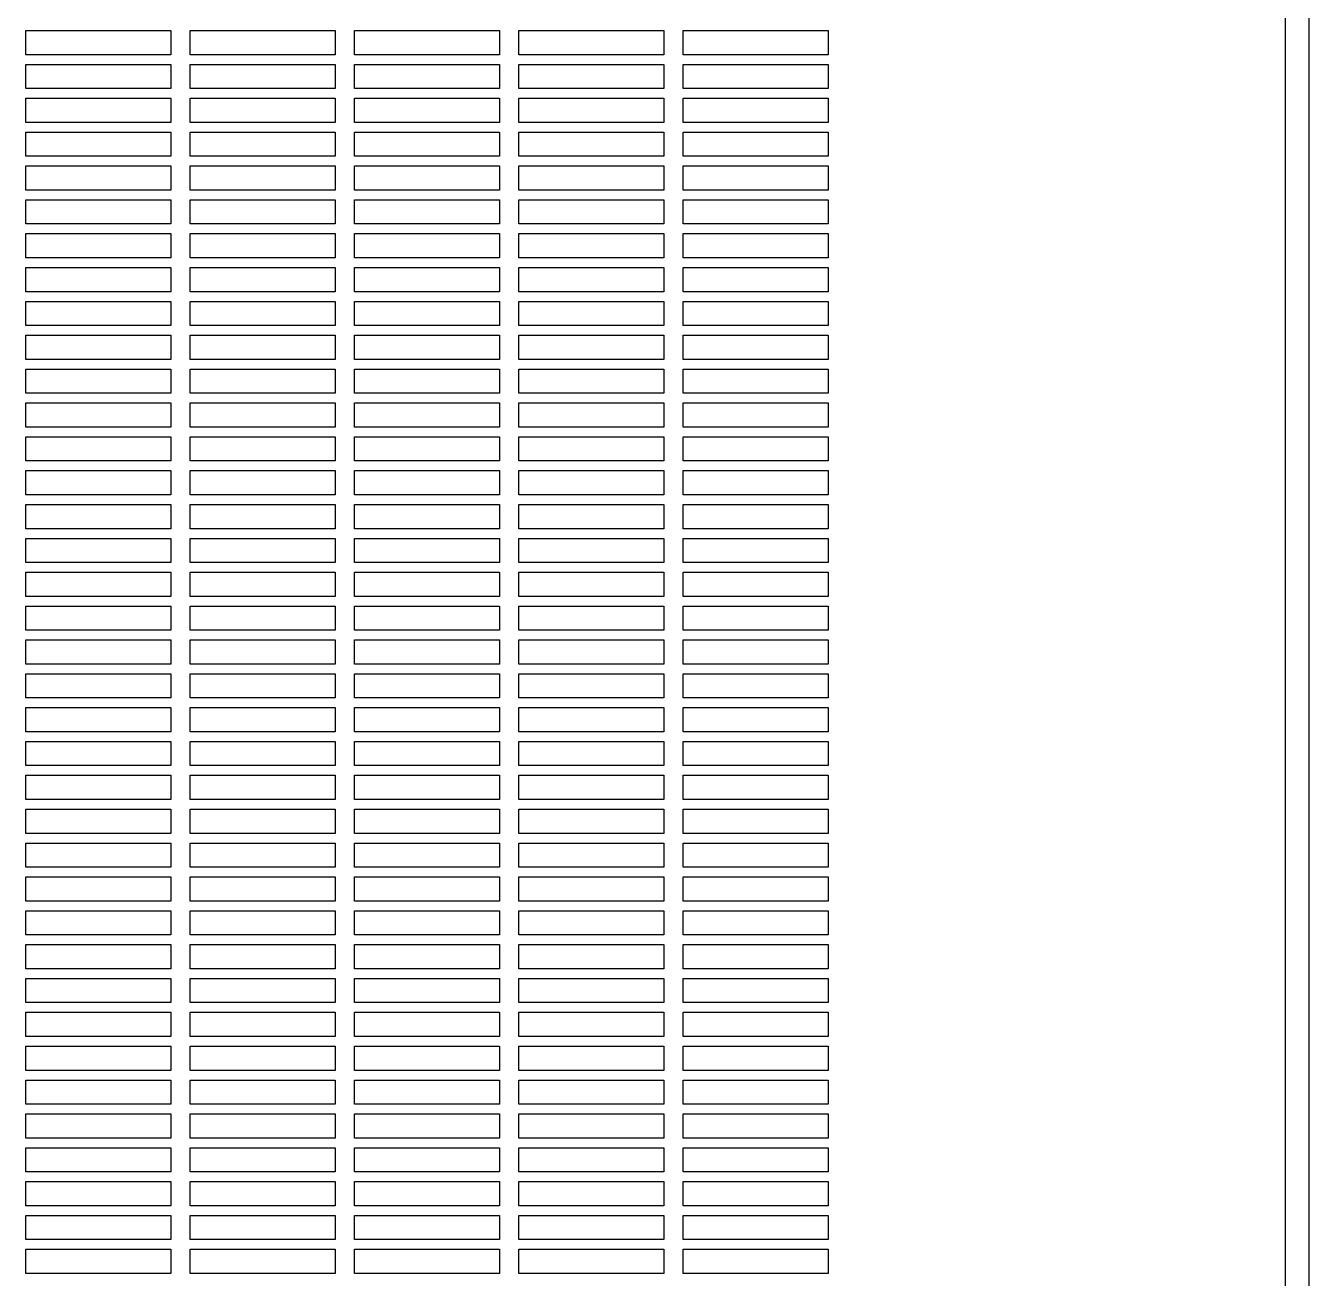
# Model space of a CAD drawing. Header units: millimetres. Extents: x 0 to 100, y -12 to 202.
# Drawn here: x 73.62 to 100.17, y 40.25 to 66.15 of the extents above; entities that cross this region are included whole.
import ezdxf

# ---------------------------------------------------------------- set-up
doc = ezdxf.new("R2010")
doc.units = ezdxf.units.MM
doc.layers.add('4212-62023_1-GJW_0', color=7, linetype='Continuous')
doc.layers.add('4212-94039_0', color=7, linetype='Continuous')

msp = doc.modelspace()

# ---------------------------------------------------------------- linework, layer by layer
at = {"layer": '4212-62023_1-GJW_0', "color": 7, "linetype": 'Continuous'}
for p, q in [((99.67, 199.65), (99.67, 12.15)), ((73.62, 66.05), (76.62, 66.05)), ((73.62, 65.55), (73.62, 66.05)), ((76.62, 66.05), (76.62, 65.55)), ((77.02, 66.05), (80.02, 66.05)), ((77.02, 65.55), (77.02, 66.05)), ((80.02, 66.05), (80.02, 65.55)), ((80.42, 66.05), (83.42, 66.05)), ((80.42, 65.55), (80.42, 66.05)), ((83.42, 66.05), (83.42, 65.55)), ((83.82, 66.05), (86.82, 66.05)), ((83.82, 65.55), (83.82, 66.05)), ((86.82, 66.05), (86.82, 65.55)), ((87.22, 66.05), (90.22, 66.05)), ((87.22, 65.55), (87.22, 66.05)), ((90.22, 66.05), (90.22, 65.55)), ((76.62, 65.55), (73.62, 65.55)), ((73.62, 65.35), (76.62, 65.35)), ((73.62, 64.85), (73.62, 65.35)), ((76.62, 65.35), (76.62, 64.85)), ((80.02, 65.55), (77.02, 65.55)), ((77.02, 65.35), (80.02, 65.35)), ((77.02, 64.85), (77.02, 65.35)), ((80.02, 65.35), (80.02, 64.85)), ((83.42, 65.55), (80.42, 65.55)), ((80.42, 65.35), (83.42, 65.35)), ((80.42, 64.85), (80.42, 65.35)), ((83.42, 65.35), (83.42, 64.85)), ((86.82, 65.55), (83.82, 65.55)), ((83.82, 65.35), (86.82, 65.35)), ((83.82, 64.85), (83.82, 65.35)), ((86.82, 65.35), (86.82, 64.85)), ((90.22, 65.55), (87.22, 65.55)), ((87.22, 65.35), (90.22, 65.35)), ((87.22, 64.85), (87.22, 65.35)), ((90.22, 65.35), (90.22, 64.85)), ((76.62, 64.85), (73.62, 64.85)), ((80.02, 64.85), (77.02, 64.85)), ((83.42, 64.85), (80.42, 64.85)), ((86.82, 64.85), (83.82, 64.85)), ((90.22, 64.85), (87.22, 64.85)), ((73.62, 64.65), (76.62, 64.65)), ((73.62, 64.15), (73.62, 64.65)), ((76.62, 64.65), (76.62, 64.15)), ((77.02, 64.65), (80.02, 64.65)), ((77.02, 64.15), (77.02, 64.65)), ((80.02, 64.65), (80.02, 64.15)), ((80.42, 64.65), (83.42, 64.65)), ((80.42, 64.15), (80.42, 64.65)), ((83.42, 64.65), (83.42, 64.15)), ((83.82, 64.65), (86.82, 64.65)), ((83.82, 64.15), (83.82, 64.65)), ((86.82, 64.65), (86.82, 64.15)), ((87.22, 64.65), (90.22, 64.65)), ((87.22, 64.15), (87.22, 64.65)), ((90.22, 64.65), (90.22, 64.15)), ((76.62, 64.15), (73.62, 64.15)), ((80.02, 64.15), (77.02, 64.15)), ((83.42, 64.15), (80.42, 64.15)), ((86.82, 64.15), (83.82, 64.15)), ((90.22, 64.15), (87.22, 64.15)), ((73.62, 63.95), (76.62, 63.95)), ((73.62, 63.45), (73.62, 63.95)), ((76.62, 63.95), (76.62, 63.45)), ((77.02, 63.95), (80.02, 63.95)), ((77.02, 63.45), (77.02, 63.95)), ((80.02, 63.95), (80.02, 63.45)), ((80.42, 63.95), (83.42, 63.95)), ((80.42, 63.45), (80.42, 63.95)), ((83.42, 63.95), (83.42, 63.45)), ((83.82, 63.95), (86.82, 63.95)), ((83.82, 63.45), (83.82, 63.95)), ((86.82, 63.95), (86.82, 63.45)), ((87.22, 63.95), (90.22, 63.95)), ((87.22, 63.45), (87.22, 63.95)), ((90.22, 63.95), (90.22, 63.45)), ((76.62, 63.45), (73.62, 63.45)), ((73.62, 63.25), (76.62, 63.25)), ((73.62, 62.75), (73.62, 63.25)), ((76.62, 63.25), (76.62, 62.75)), ((80.02, 63.45), (77.02, 63.45)), ((77.02, 63.25), (80.02, 63.25)), ((77.02, 62.75), (77.02, 63.25)), ((80.02, 63.25), (80.02, 62.75)), ((83.42, 63.45), (80.42, 63.45)), ((80.42, 63.25), (83.42, 63.25)), ((80.42, 62.75), (80.42, 63.25)), ((83.42, 63.25), (83.42, 62.75)), ((86.82, 63.45), (83.82, 63.45)), ((83.82, 63.25), (86.82, 63.25)), ((83.82, 62.75), (83.82, 63.25)), ((86.82, 63.25), (86.82, 62.75)), ((90.22, 63.45), (87.22, 63.45)), ((87.22, 63.25), (90.22, 63.25)), ((87.22, 62.75), (87.22, 63.25)), ((90.22, 63.25), (90.22, 62.75)), ((76.62, 62.75), (73.62, 62.75)), ((80.02, 62.75), (77.02, 62.75)), ((83.42, 62.75), (80.42, 62.75)), ((86.82, 62.75), (83.82, 62.75)), ((90.22, 62.75), (87.22, 62.75)), ((73.62, 62.55), (76.62, 62.55)), ((73.62, 62.05), (73.62, 62.55)), ((76.62, 62.55), (76.62, 62.05)), ((77.02, 62.55), (80.02, 62.55)), ((77.02, 62.05), (77.02, 62.55)), ((80.02, 62.55), (80.02, 62.05)), ((80.42, 62.55), (83.42, 62.55)), ((80.42, 62.05), (80.42, 62.55)), ((83.42, 62.55), (83.42, 62.05)), ((83.82, 62.55), (86.82, 62.55)), ((83.82, 62.05), (83.82, 62.55)), ((86.82, 62.55), (86.82, 62.05)), ((87.22, 62.55), (90.22, 62.55)), ((87.22, 62.05), (87.22, 62.55)), ((90.22, 62.55), (90.22, 62.05)), ((76.62, 62.05), (73.62, 62.05)), ((80.02, 62.05), (77.02, 62.05)), ((83.42, 62.05), (80.42, 62.05)), ((86.82, 62.05), (83.82, 62.05)), ((90.22, 62.05), (87.22, 62.05)), ((73.62, 61.85), (76.62, 61.85)), ((73.62, 61.35), (73.62, 61.85)), ((76.62, 61.85), (76.62, 61.35)), ((77.02, 61.85), (80.02, 61.85)), ((77.02, 61.35), (77.02, 61.85)), ((80.02, 61.85), (80.02, 61.35)), ((80.42, 61.85), (83.42, 61.85)), ((80.42, 61.35), (80.42, 61.85)), ((83.42, 61.85), (83.42, 61.35)), ((83.82, 61.85), (86.82, 61.85)), ((83.82, 61.35), (83.82, 61.85)), ((86.82, 61.85), (86.82, 61.35)), ((87.22, 61.85), (90.22, 61.85)), ((87.22, 61.35), (87.22, 61.85)), ((90.22, 61.85), (90.22, 61.35)), ((76.62, 61.35), (73.62, 61.35)), ((80.02, 61.35), (77.02, 61.35)), ((83.42, 61.35), (80.42, 61.35)), ((86.82, 61.35), (83.82, 61.35)), ((90.22, 61.35), (87.22, 61.35)), ((73.62, 61.15), (76.62, 61.15)), ((73.62, 60.65), (73.62, 61.15)), ((76.62, 61.15), (76.62, 60.65)), ((77.02, 61.15), (80.02, 61.15)), ((77.02, 60.65), (77.02, 61.15)), ((80.02, 61.15), (80.02, 60.65)), ((80.42, 61.15), (83.42, 61.15)), ((80.42, 60.65), (80.42, 61.15)), ((83.42, 61.15), (83.42, 60.65)), ((83.82, 61.15), (86.82, 61.15)), ((83.82, 60.65), (83.82, 61.15)), ((86.82, 61.15), (86.82, 60.65)), ((87.22, 61.15), (90.22, 61.15)), ((87.22, 60.65), (87.22, 61.15)), ((90.22, 61.15), (90.22, 60.65)), ((76.62, 60.65), (73.62, 60.65)), ((80.02, 60.65), (77.02, 60.65)), ((83.42, 60.65), (80.42, 60.65)), ((86.82, 60.65), (83.82, 60.65)), ((90.22, 60.65), (87.22, 60.65)), ((73.62, 60.45), (76.62, 60.45)), ((73.62, 59.95), (73.62, 60.45)), ((76.62, 60.45), (76.62, 59.95)), ((77.02, 60.45), (80.02, 60.45)), ((77.02, 59.95), (77.02, 60.45)), ((80.02, 60.45), (80.02, 59.95)), ((80.42, 60.45), (83.42, 60.45)), ((80.42, 59.95), (80.42, 60.45)), ((83.42, 60.45), (83.42, 59.95)), ((83.82, 60.45), (86.82, 60.45)), ((83.82, 59.95), (83.82, 60.45)), ((86.82, 60.45), (86.82, 59.95)), ((87.22, 60.45), (90.22, 60.45)), ((87.22, 59.95), (87.22, 60.45)), ((90.22, 60.45), (90.22, 59.95)), ((76.62, 59.95), (73.62, 59.95)), ((73.62, 59.75), (76.62, 59.75)), ((73.62, 59.25), (73.62, 59.75)), ((76.62, 59.75), (76.62, 59.25)), ((80.02, 59.95), (77.02, 59.95)), ((77.02, 59.75), (80.02, 59.75)), ((77.02, 59.25), (77.02, 59.75)), ((80.02, 59.75), (80.02, 59.25)), ((83.42, 59.95), (80.42, 59.95)), ((80.42, 59.75), (83.42, 59.75)), ((80.42, 59.25), (80.42, 59.75)), ((83.42, 59.75), (83.42, 59.25)), ((86.82, 59.95), (83.82, 59.95)), ((83.82, 59.75), (86.82, 59.75)), ((83.82, 59.25), (83.82, 59.75)), ((86.82, 59.75), (86.82, 59.25)), ((90.22, 59.95), (87.22, 59.95)), ((87.22, 59.75), (90.22, 59.75)), ((87.22, 59.25), (87.22, 59.75)), ((90.22, 59.75), (90.22, 59.25)), ((76.62, 59.25), (73.62, 59.25)), ((80.02, 59.25), (77.02, 59.25)), ((83.42, 59.25), (80.42, 59.25)), ((86.82, 59.25), (83.82, 59.25)), ((90.22, 59.25), (87.22, 59.25)), ((73.62, 59.05), (76.62, 59.05)), ((73.62, 58.55), (73.62, 59.05)), ((76.62, 59.05), (76.62, 58.55)), ((77.02, 59.05), (80.02, 59.05)), ((77.02, 58.55), (77.02, 59.05)), ((80.02, 59.05), (80.02, 58.55)), ((80.42, 59.05), (83.42, 59.05)), ((80.42, 58.55), (80.42, 59.05)), ((83.42, 59.05), (83.42, 58.55)), ((83.82, 59.05), (86.82, 59.05)), ((83.82, 58.55), (83.82, 59.05)), ((86.82, 59.05), (86.82, 58.55)), ((87.22, 59.05), (90.22, 59.05)), ((87.22, 58.55), (87.22, 59.05)), ((90.22, 59.05), (90.22, 58.55)), ((76.62, 58.55), (73.62, 58.55)), ((80.02, 58.55), (77.02, 58.55)), ((83.42, 58.55), (80.42, 58.55)), ((86.82, 58.55), (83.82, 58.55)), ((90.22, 58.55), (87.22, 58.55)), ((73.62, 58.35), (76.62, 58.35)), ((73.62, 57.85), (73.62, 58.35)), ((76.62, 58.35), (76.62, 57.85)), ((77.02, 58.35), (80.02, 58.35)), ((77.02, 57.85), (77.02, 58.35)), ((80.02, 58.35), (80.02, 57.85)), ((80.42, 58.35), (83.42, 58.35)), ((80.42, 57.85), (80.42, 58.35)), ((83.42, 58.35), (83.42, 57.85)), ((83.82, 58.35), (86.82, 58.35)), ((83.82, 57.85), (83.82, 58.35)), ((86.82, 58.35), (86.82, 57.85)), ((87.22, 58.35), (90.22, 58.35)), ((87.22, 57.85), (87.22, 58.35)), ((90.22, 58.35), (90.22, 57.85)), ((76.62, 57.85), (73.62, 57.85)), ((73.62, 57.65), (76.62, 57.65)), ((73.62, 57.15), (73.62, 57.65)), ((76.62, 57.65), (76.62, 57.15)), ((80.02, 57.85), (77.02, 57.85)), ((77.02, 57.65), (80.02, 57.65)), ((77.02, 57.15), (77.02, 57.65)), ((80.02, 57.65), (80.02, 57.15)), ((83.42, 57.85), (80.42, 57.85)), ((80.42, 57.65), (83.42, 57.65)), ((80.42, 57.15), (80.42, 57.65)), ((83.42, 57.65), (83.42, 57.15)), ((86.82, 57.85), (83.82, 57.85)), ((83.82, 57.65), (86.82, 57.65)), ((83.82, 57.15), (83.82, 57.65)), ((86.82, 57.65), (86.82, 57.15)), ((90.22, 57.85), (87.22, 57.85)), ((87.22, 57.65), (90.22, 57.65)), ((87.22, 57.15), (87.22, 57.65)), ((90.22, 57.65), (90.22, 57.15)), ((76.62, 57.15), (73.62, 57.15)), ((80.02, 57.15), (77.02, 57.15)), ((83.42, 57.15), (80.42, 57.15)), ((86.82, 57.15), (83.82, 57.15)), ((90.22, 57.15), (87.22, 57.15)), ((73.62, 56.95), (76.62, 56.95)), ((73.62, 56.45), (73.62, 56.95)), ((76.62, 56.95), (76.62, 56.45)), ((77.02, 56.95), (80.02, 56.95)), ((77.02, 56.45), (77.02, 56.95)), ((80.02, 56.95), (80.02, 56.45)), ((80.42, 56.95), (83.42, 56.95)), ((80.42, 56.45), (80.42, 56.95)), ((83.42, 56.95), (83.42, 56.45)), ((83.82, 56.95), (86.82, 56.95)), ((83.82, 56.45), (83.82, 56.95)), ((86.82, 56.95), (86.82, 56.45)), ((87.22, 56.95), (90.22, 56.95)), ((87.22, 56.45), (87.22, 56.95)), ((90.22, 56.95), (90.22, 56.45)), ((76.62, 56.45), (73.62, 56.45)), ((80.02, 56.45), (77.02, 56.45)), ((83.42, 56.45), (80.42, 56.45)), ((86.82, 56.45), (83.82, 56.45)), ((90.22, 56.45), (87.22, 56.45)), ((73.62, 56.25), (76.62, 56.25)), ((73.62, 55.75), (73.62, 56.25)), ((76.62, 56.25), (76.62, 55.75)), ((77.02, 56.25), (80.02, 56.25)), ((77.02, 55.75), (77.02, 56.25)), ((80.02, 56.25), (80.02, 55.75)), ((80.42, 56.25), (83.42, 56.25)), ((80.42, 55.75), (80.42, 56.25)), ((83.42, 56.25), (83.42, 55.75)), ((83.82, 56.25), (86.82, 56.25)), ((83.82, 55.75), (83.82, 56.25)), ((86.82, 56.25), (86.82, 55.75)), ((87.22, 56.25), (90.22, 56.25)), ((87.22, 55.75), (87.22, 56.25)), ((90.22, 56.25), (90.22, 55.75)), ((76.62, 55.75), (73.62, 55.75)), ((73.62, 55.55), (76.62, 55.55)), ((73.62, 55.05), (73.62, 55.55)), ((76.62, 55.55), (76.62, 55.05)), ((80.02, 55.75), (77.02, 55.75)), ((77.02, 55.55), (80.02, 55.55)), ((77.02, 55.05), (77.02, 55.55)), ((80.02, 55.55), (80.02, 55.05)), ((83.42, 55.75), (80.42, 55.75)), ((80.42, 55.55), (83.42, 55.55)), ((80.42, 55.05), (80.42, 55.55)), ((83.42, 55.55), (83.42, 55.05)), ((86.82, 55.75), (83.82, 55.75)), ((83.82, 55.55), (86.82, 55.55)), ((83.82, 55.05), (83.82, 55.55)), ((86.82, 55.55), (86.82, 55.05)), ((90.22, 55.75), (87.22, 55.75)), ((87.22, 55.55), (90.22, 55.55)), ((87.22, 55.05), (87.22, 55.55)), ((90.22, 55.55), (90.22, 55.05)), ((76.62, 55.05), (73.62, 55.05)), ((80.02, 55.05), (77.02, 55.05)), ((83.42, 55.05), (80.42, 55.05)), ((86.82, 55.05), (83.82, 55.05)), ((90.22, 55.05), (87.22, 55.05)), ((73.62, 54.85), (76.62, 54.85)), ((73.62, 54.35), (73.62, 54.85)), ((76.62, 54.85), (76.62, 54.35)), ((77.02, 54.85), (80.02, 54.85)), ((77.02, 54.35), (77.02, 54.85)), ((80.02, 54.85), (80.02, 54.35)), ((80.42, 54.85), (83.42, 54.85)), ((80.42, 54.35), (80.42, 54.85)), ((83.42, 54.85), (83.42, 54.35)), ((83.82, 54.85), (86.82, 54.85)), ((83.82, 54.35), (83.82, 54.85)), ((86.82, 54.85), (86.82, 54.35)), ((87.22, 54.85), (90.22, 54.85)), ((87.22, 54.35), (87.22, 54.85)), ((90.22, 54.85), (90.22, 54.35)), ((76.62, 54.35), (73.62, 54.35)), ((80.02, 54.35), (77.02, 54.35)), ((83.42, 54.35), (80.42, 54.35)), ((86.82, 54.35), (83.82, 54.35)), ((90.22, 54.35), (87.22, 54.35)), ((73.62, 54.15), (76.62, 54.15)), ((73.62, 53.65), (73.62, 54.15)), ((76.62, 54.15), (76.62, 53.65)), ((77.02, 54.15), (80.02, 54.15)), ((77.02, 53.65), (77.02, 54.15)), ((80.02, 54.15), (80.02, 53.65)), ((80.42, 54.15), (83.42, 54.15)), ((80.42, 53.65), (80.42, 54.15)), ((83.42, 54.15), (83.42, 53.65)), ((83.82, 54.15), (86.82, 54.15)), ((83.82, 53.65), (83.82, 54.15)), ((86.82, 54.15), (86.82, 53.65)), ((87.22, 54.15), (90.22, 54.15)), ((87.22, 53.65), (87.22, 54.15)), ((90.22, 54.15), (90.22, 53.65)), ((76.62, 53.65), (73.62, 53.65)), ((80.02, 53.65), (77.02, 53.65)), ((83.42, 53.65), (80.42, 53.65)), ((86.82, 53.65), (83.82, 53.65)), ((90.22, 53.65), (87.22, 53.65)), ((73.62, 53.45), (76.62, 53.45)), ((73.62, 52.95), (73.62, 53.45)), ((76.62, 53.45), (76.62, 52.95)), ((77.02, 53.45), (80.02, 53.45)), ((77.02, 52.95), (77.02, 53.45)), ((80.02, 53.45), (80.02, 52.95)), ((80.42, 53.45), (83.42, 53.45)), ((80.42, 52.95), (80.42, 53.45)), ((83.42, 53.45), (83.42, 52.95)), ((83.82, 53.45), (86.82, 53.45)), ((83.82, 52.95), (83.82, 53.45)), ((86.82, 53.45), (86.82, 52.95)), ((87.22, 53.45), (90.22, 53.45)), ((87.22, 52.95), (87.22, 53.45)), ((90.22, 53.45), (90.22, 52.95)), ((76.62, 52.95), (73.62, 52.95)), ((80.02, 52.95), (77.02, 52.95)), ((83.42, 52.95), (80.42, 52.95)), ((86.82, 52.95), (83.82, 52.95)), ((90.22, 52.95), (87.22, 52.95)), ((73.62, 52.75), (76.62, 52.75)), ((73.62, 52.25), (73.62, 52.75)), ((76.62, 52.75), (76.62, 52.25)), ((77.02, 52.75), (80.02, 52.75)), ((77.02, 52.25), (77.02, 52.75)), ((80.02, 52.75), (80.02, 52.25)), ((80.42, 52.75), (83.42, 52.75)), ((80.42, 52.25), (80.42, 52.75)), ((83.42, 52.75), (83.42, 52.25)), ((83.82, 52.75), (86.82, 52.75)), ((83.82, 52.25), (83.82, 52.75)), ((86.82, 52.75), (86.82, 52.25)), ((87.22, 52.75), (90.22, 52.75)), ((87.22, 52.25), (87.22, 52.75)), ((90.22, 52.75), (90.22, 52.25)), ((76.62, 52.25), (73.62, 52.25)), ((73.62, 52.05), (76.62, 52.05)), ((73.62, 51.55), (73.62, 52.05)), ((76.62, 52.05), (76.62, 51.55)), ((80.02, 52.25), (77.02, 52.25)), ((77.02, 52.05), (80.02, 52.05)), ((77.02, 51.55), (77.02, 52.05)), ((80.02, 52.05), (80.02, 51.55)), ((83.42, 52.25), (80.42, 52.25)), ((80.42, 52.05), (83.42, 52.05)), ((80.42, 51.55), (80.42, 52.05)), ((83.42, 52.05), (83.42, 51.55)), ((86.82, 52.25), (83.82, 52.25)), ((83.82, 52.05), (86.82, 52.05)), ((83.82, 51.55), (83.82, 52.05)), ((86.82, 52.05), (86.82, 51.55)), ((90.22, 52.25), (87.22, 52.25)), ((87.22, 52.05), (90.22, 52.05)), ((87.22, 51.55), (87.22, 52.05)), ((90.22, 52.05), (90.22, 51.55)), ((76.62, 51.55), (73.62, 51.55)), ((80.02, 51.55), (77.02, 51.55)), ((83.42, 51.55), (80.42, 51.55)), ((86.82, 51.55), (83.82, 51.55)), ((90.22, 51.55), (87.22, 51.55)), ((73.62, 51.35), (76.62, 51.35)), ((73.62, 50.85), (73.62, 51.35)), ((76.62, 51.35), (76.62, 50.85)), ((77.02, 51.35), (80.02, 51.35)), ((77.02, 50.85), (77.02, 51.35)), ((80.02, 51.35), (80.02, 50.85)), ((80.42, 51.35), (83.42, 51.35)), ((80.42, 50.85), (80.42, 51.35)), ((83.42, 51.35), (83.42, 50.85)), ((83.82, 51.35), (86.82, 51.35)), ((83.82, 50.85), (83.82, 51.35)), ((86.82, 51.35), (86.82, 50.85)), ((87.22, 51.35), (90.22, 51.35)), ((87.22, 50.85), (87.22, 51.35)), ((90.22, 51.35), (90.22, 50.85)), ((76.62, 50.85), (73.62, 50.85)), ((80.02, 50.85), (77.02, 50.85)), ((83.42, 50.85), (80.42, 50.85)), ((86.82, 50.85), (83.82, 50.85)), ((90.22, 50.85), (87.22, 50.85)), ((73.62, 50.65), (76.62, 50.65)), ((73.62, 50.15), (73.62, 50.65)), ((76.62, 50.65), (76.62, 50.15)), ((77.02, 50.65), (80.02, 50.65)), ((77.02, 50.15), (77.02, 50.65)), ((80.02, 50.65), (80.02, 50.15)), ((80.42, 50.65), (83.42, 50.65)), ((80.42, 50.15), (80.42, 50.65)), ((83.42, 50.65), (83.42, 50.15)), ((83.82, 50.65), (86.82, 50.65)), ((83.82, 50.15), (83.82, 50.65)), ((86.82, 50.65), (86.82, 50.15)), ((87.22, 50.65), (90.22, 50.65)), ((87.22, 50.15), (87.22, 50.65)), ((90.22, 50.65), (90.22, 50.15)), ((76.62, 50.15), (73.62, 50.15)), ((73.62, 49.95), (76.62, 49.95)), ((73.62, 49.45), (73.62, 49.95)), ((76.62, 49.95), (76.62, 49.45)), ((80.02, 50.15), (77.02, 50.15)), ((77.02, 49.95), (80.02, 49.95)), ((77.02, 49.45), (77.02, 49.95)), ((80.02, 49.95), (80.02, 49.45)), ((83.42, 50.15), (80.42, 50.15)), ((80.42, 49.95), (83.42, 49.95)), ((80.42, 49.45), (80.42, 49.95)), ((83.42, 49.95), (83.42, 49.45)), ((86.82, 50.15), (83.82, 50.15)), ((83.82, 49.95), (86.82, 49.95)), ((83.82, 49.45), (83.82, 49.95)), ((86.82, 49.95), (86.82, 49.45)), ((90.22, 50.15), (87.22, 50.15)), ((87.22, 49.95), (90.22, 49.95)), ((87.22, 49.45), (87.22, 49.95)), ((90.22, 49.95), (90.22, 49.45)), ((76.62, 49.45), (73.62, 49.45)), ((80.02, 49.45), (77.02, 49.45)), ((83.42, 49.45), (80.42, 49.45)), ((86.82, 49.45), (83.82, 49.45)), ((90.22, 49.45), (87.22, 49.45)), ((73.62, 49.25), (76.62, 49.25)), ((73.62, 48.75), (73.62, 49.25)), ((76.62, 49.25), (76.62, 48.75)), ((77.02, 49.25), (80.02, 49.25)), ((77.02, 48.75), (77.02, 49.25)), ((80.02, 49.25), (80.02, 48.75)), ((80.42, 49.25), (83.42, 49.25)), ((80.42, 48.75), (80.42, 49.25)), ((83.42, 49.25), (83.42, 48.75)), ((83.82, 49.25), (86.82, 49.25)), ((83.82, 48.75), (83.82, 49.25)), ((86.82, 49.25), (86.82, 48.75)), ((87.22, 49.25), (90.22, 49.25)), ((87.22, 48.75), (87.22, 49.25)), ((90.22, 49.25), (90.22, 48.75)), ((76.62, 48.75), (73.62, 48.75)), ((80.02, 48.75), (77.02, 48.75)), ((83.42, 48.75), (80.42, 48.75)), ((86.82, 48.75), (83.82, 48.75)), ((90.22, 48.75), (87.22, 48.75)), ((73.62, 48.55), (76.62, 48.55)), ((73.62, 48.05), (73.62, 48.55)), ((76.62, 48.55), (76.62, 48.05)), ((77.02, 48.55), (80.02, 48.55)), ((77.02, 48.05), (77.02, 48.55)), ((80.02, 48.55), (80.02, 48.05)), ((80.42, 48.55), (83.42, 48.55)), ((80.42, 48.05), (80.42, 48.55)), ((83.42, 48.55), (83.42, 48.05)), ((83.82, 48.55), (86.82, 48.55)), ((83.82, 48.05), (83.82, 48.55)), ((86.82, 48.55), (86.82, 48.05)), ((87.22, 48.55), (90.22, 48.55)), ((87.22, 48.05), (87.22, 48.55)), ((90.22, 48.55), (90.22, 48.05)), ((76.62, 48.05), (73.62, 48.05)), ((73.62, 47.85), (76.62, 47.85)), ((73.62, 47.35), (73.62, 47.85)), ((76.62, 47.85), (76.62, 47.35)), ((80.02, 48.05), (77.02, 48.05)), ((77.02, 47.85), (80.02, 47.85)), ((77.02, 47.35), (77.02, 47.85)), ((80.02, 47.85), (80.02, 47.35)), ((83.42, 48.05), (80.42, 48.05)), ((80.42, 47.85), (83.42, 47.85)), ((80.42, 47.35), (80.42, 47.85)), ((83.42, 47.85), (83.42, 47.35)), ((86.82, 48.05), (83.82, 48.05)), ((83.82, 47.85), (86.82, 47.85)), ((83.82, 47.35), (83.82, 47.85)), ((86.82, 47.85), (86.82, 47.35)), ((90.22, 48.05), (87.22, 48.05)), ((87.22, 47.85), (90.22, 47.85)), ((87.22, 47.35), (87.22, 47.85)), ((90.22, 47.85), (90.22, 47.35)), ((76.62, 47.35), (73.62, 47.35)), ((80.02, 47.35), (77.02, 47.35)), ((83.42, 47.35), (80.42, 47.35)), ((86.82, 47.35), (83.82, 47.35)), ((90.22, 47.35), (87.22, 47.35)), ((73.62, 47.15), (76.62, 47.15)), ((73.62, 46.65), (73.62, 47.15)), ((76.62, 47.15), (76.62, 46.65)), ((77.02, 47.15), (80.02, 47.15)), ((77.02, 46.65), (77.02, 47.15)), ((80.02, 47.15), (80.02, 46.65)), ((80.42, 47.15), (83.42, 47.15)), ((80.42, 46.65), (80.42, 47.15)), ((83.42, 47.15), (83.42, 46.65)), ((83.82, 47.15), (86.82, 47.15)), ((83.82, 46.65), (83.82, 47.15)), ((86.82, 47.15), (86.82, 46.65)), ((87.22, 47.15), (90.22, 47.15)), ((87.22, 46.65), (87.22, 47.15)), ((90.22, 47.15), (90.22, 46.65)), ((76.62, 46.65), (73.62, 46.65)), ((80.02, 46.65), (77.02, 46.65)), ((83.42, 46.65), (80.42, 46.65)), ((86.82, 46.65), (83.82, 46.65)), ((90.22, 46.65), (87.22, 46.65)), ((73.62, 46.45), (76.62, 46.45)), ((73.62, 45.95), (73.62, 46.45)), ((76.62, 46.45), (76.62, 45.95)), ((77.02, 46.45), (80.02, 46.45)), ((77.02, 45.95), (77.02, 46.45)), ((80.02, 46.45), (80.02, 45.95)), ((80.42, 46.45), (83.42, 46.45)), ((80.42, 45.95), (80.42, 46.45)), ((83.42, 46.45), (83.42, 45.95)), ((83.82, 46.45), (86.82, 46.45)), ((83.82, 45.95), (83.82, 46.45)), ((86.82, 46.45), (86.82, 45.95)), ((87.22, 46.45), (90.22, 46.45)), ((87.22, 45.95), (87.22, 46.45)), ((90.22, 46.45), (90.22, 45.95)), ((76.62, 45.95), (73.62, 45.95)), ((80.02, 45.95), (77.02, 45.95)), ((83.42, 45.95), (80.42, 45.95)), ((86.82, 45.95), (83.82, 45.95)), ((90.22, 45.95), (87.22, 45.95)), ((73.62, 45.75), (76.62, 45.75)), ((73.62, 45.25), (73.62, 45.75)), ((76.62, 45.75), (76.62, 45.25)), ((77.02, 45.75), (80.02, 45.75)), ((77.02, 45.25), (77.02, 45.75)), ((80.02, 45.75), (80.02, 45.25)), ((80.42, 45.75), (83.42, 45.75)), ((80.42, 45.25), (80.42, 45.75)), ((83.42, 45.75), (83.42, 45.25)), ((83.82, 45.75), (86.82, 45.75)), ((83.82, 45.25), (83.82, 45.75)), ((86.82, 45.75), (86.82, 45.25)), ((87.22, 45.75), (90.22, 45.75)), ((87.22, 45.25), (87.22, 45.75)), ((90.22, 45.75), (90.22, 45.25)), ((76.62, 45.25), (73.62, 45.25)), ((80.02, 45.25), (77.02, 45.25)), ((83.42, 45.25), (80.42, 45.25)), ((86.82, 45.25), (83.82, 45.25)), ((90.22, 45.25), (87.22, 45.25)), ((73.62, 45.05), (76.62, 45.05)), ((73.62, 44.55), (73.62, 45.05)), ((76.62, 45.05), (76.62, 44.55)), ((77.02, 45.05), (80.02, 45.05)), ((77.02, 44.55), (77.02, 45.05)), ((80.02, 45.05), (80.02, 44.55)), ((80.42, 45.05), (83.42, 45.05)), ((80.42, 44.55), (80.42, 45.05)), ((83.42, 45.05), (83.42, 44.55)), ((83.82, 45.05), (86.82, 45.05)), ((83.82, 44.55), (83.82, 45.05)), ((86.82, 45.05), (86.82, 44.55)), ((87.22, 45.05), (90.22, 45.05)), ((87.22, 44.55), (87.22, 45.05)), ((90.22, 45.05), (90.22, 44.55)), ((76.62, 44.55), (73.62, 44.55)), ((73.62, 44.35), (76.62, 44.35)), ((73.62, 43.85), (73.62, 44.35)), ((76.62, 44.35), (76.62, 43.85)), ((80.02, 44.55), (77.02, 44.55)), ((77.02, 44.35), (80.02, 44.35)), ((77.02, 43.85), (77.02, 44.35)), ((80.02, 44.35), (80.02, 43.85)), ((83.42, 44.55), (80.42, 44.55)), ((80.42, 44.35), (83.42, 44.35)), ((80.42, 43.85), (80.42, 44.35)), ((83.42, 44.35), (83.42, 43.85)), ((86.82, 44.55), (83.82, 44.55)), ((83.82, 44.35), (86.82, 44.35)), ((83.82, 43.85), (83.82, 44.35)), ((86.82, 44.35), (86.82, 43.85)), ((90.22, 44.55), (87.22, 44.55)), ((87.22, 44.35), (90.22, 44.35)), ((87.22, 43.85), (87.22, 44.35)), ((90.22, 44.35), (90.22, 43.85)), ((76.62, 43.85), (73.62, 43.85)), ((80.02, 43.85), (77.02, 43.85)), ((83.42, 43.85), (80.42, 43.85)), ((86.82, 43.85), (83.82, 43.85)), ((90.22, 43.85), (87.22, 43.85)), ((73.62, 43.65), (76.62, 43.65)), ((73.62, 43.15), (73.62, 43.65)), ((76.62, 43.65), (76.62, 43.15)), ((77.02, 43.65), (80.02, 43.65)), ((77.02, 43.15), (77.02, 43.65)), ((80.02, 43.65), (80.02, 43.15)), ((80.42, 43.65), (83.42, 43.65)), ((80.42, 43.15), (80.42, 43.65)), ((83.42, 43.65), (83.42, 43.15)), ((83.82, 43.65), (86.82, 43.65)), ((83.82, 43.15), (83.82, 43.65)), ((86.82, 43.65), (86.82, 43.15)), ((87.22, 43.65), (90.22, 43.65)), ((87.22, 43.15), (87.22, 43.65)), ((90.22, 43.65), (90.22, 43.15)), ((76.62, 43.15), (73.62, 43.15)), ((80.02, 43.15), (77.02, 43.15)), ((83.42, 43.15), (80.42, 43.15)), ((86.82, 43.15), (83.82, 43.15)), ((90.22, 43.15), (87.22, 43.15)), ((73.62, 42.95), (76.62, 42.95)), ((73.62, 42.45), (73.62, 42.95)), ((76.62, 42.95), (76.62, 42.45)), ((77.02, 42.95), (80.02, 42.95)), ((77.02, 42.45), (77.02, 42.95)), ((80.02, 42.95), (80.02, 42.45)), ((80.42, 42.95), (83.42, 42.95)), ((80.42, 42.45), (80.42, 42.95)), ((83.42, 42.95), (83.42, 42.45)), ((83.82, 42.95), (86.82, 42.95)), ((83.82, 42.45), (83.82, 42.95)), ((86.82, 42.95), (86.82, 42.45)), ((87.22, 42.95), (90.22, 42.95)), ((87.22, 42.45), (87.22, 42.95)), ((90.22, 42.95), (90.22, 42.45)), ((76.62, 42.45), (73.62, 42.45)), ((73.62, 42.25), (76.62, 42.25)), ((73.62, 41.75), (73.62, 42.25)), ((76.62, 42.25), (76.62, 41.75)), ((80.02, 42.45), (77.02, 42.45)), ((77.02, 42.25), (80.02, 42.25)), ((77.02, 41.75), (77.02, 42.25)), ((80.02, 42.25), (80.02, 41.75)), ((83.42, 42.45), (80.42, 42.45)), ((80.42, 42.25), (83.42, 42.25)), ((80.42, 41.75), (80.42, 42.25)), ((83.42, 42.25), (83.42, 41.75)), ((86.82, 42.45), (83.82, 42.45)), ((83.82, 42.25), (86.82, 42.25)), ((83.82, 41.75), (83.82, 42.25)), ((86.82, 42.25), (86.82, 41.75)), ((90.22, 42.45), (87.22, 42.45)), ((87.22, 42.25), (90.22, 42.25)), ((87.22, 41.75), (87.22, 42.25)), ((90.22, 42.25), (90.22, 41.75)), ((76.62, 41.75), (73.62, 41.75)), ((80.02, 41.75), (77.02, 41.75)), ((83.42, 41.75), (80.42, 41.75)), ((86.82, 41.75), (83.82, 41.75)), ((90.22, 41.75), (87.22, 41.75)), ((73.62, 41.55), (76.62, 41.55)), ((73.62, 41.05), (73.62, 41.55)), ((76.62, 41.55), (76.62, 41.05)), ((77.02, 41.55), (80.02, 41.55)), ((77.02, 41.05), (77.02, 41.55)), ((80.02, 41.55), (80.02, 41.05)), ((80.42, 41.55), (83.42, 41.55)), ((80.42, 41.05), (80.42, 41.55)), ((83.42, 41.55), (83.42, 41.05)), ((83.82, 41.55), (86.82, 41.55)), ((83.82, 41.05), (83.82, 41.55)), ((86.82, 41.55), (86.82, 41.05)), ((87.22, 41.55), (90.22, 41.55)), ((87.22, 41.05), (87.22, 41.55)), ((90.22, 41.55), (90.22, 41.05)), ((76.62, 41.05), (73.62, 41.05)), ((80.02, 41.05), (77.02, 41.05)), ((83.42, 41.05), (80.42, 41.05)), ((86.82, 41.05), (83.82, 41.05)), ((90.22, 41.05), (87.22, 41.05)), ((73.62, 40.85), (76.62, 40.85)), ((73.62, 40.35), (73.62, 40.85)), ((76.62, 40.85), (76.62, 40.35)), ((77.02, 40.85), (80.02, 40.85)), ((77.02, 40.35), (77.02, 40.85)), ((80.02, 40.85), (80.02, 40.35)), ((80.42, 40.85), (83.42, 40.85)), ((80.42, 40.35), (80.42, 40.85)), ((83.42, 40.85), (83.42, 40.35)), ((83.82, 40.85), (86.82, 40.85)), ((83.82, 40.35), (83.82, 40.85)), ((86.82, 40.85), (86.82, 40.35)), ((87.22, 40.85), (90.22, 40.85)), ((87.22, 40.35), (87.22, 40.85)), ((90.22, 40.85), (90.22, 40.35)), ((76.62, 40.35), (73.62, 40.35)), ((80.02, 40.35), (77.02, 40.35)), ((83.42, 40.35), (80.42, 40.35)), ((86.82, 40.35), (83.82, 40.35)), ((90.22, 40.35), (87.22, 40.35))]:
    msp.add_line(p, q, dxfattribs=at)
at = {"layer": '4212-94039_0', "color": 7, "linetype": 'Continuous'}
msp.add_line((100.17, 11.8), (100.17, 199.7), dxfattribs=at)

doc.saveas('drawing.dxf')
